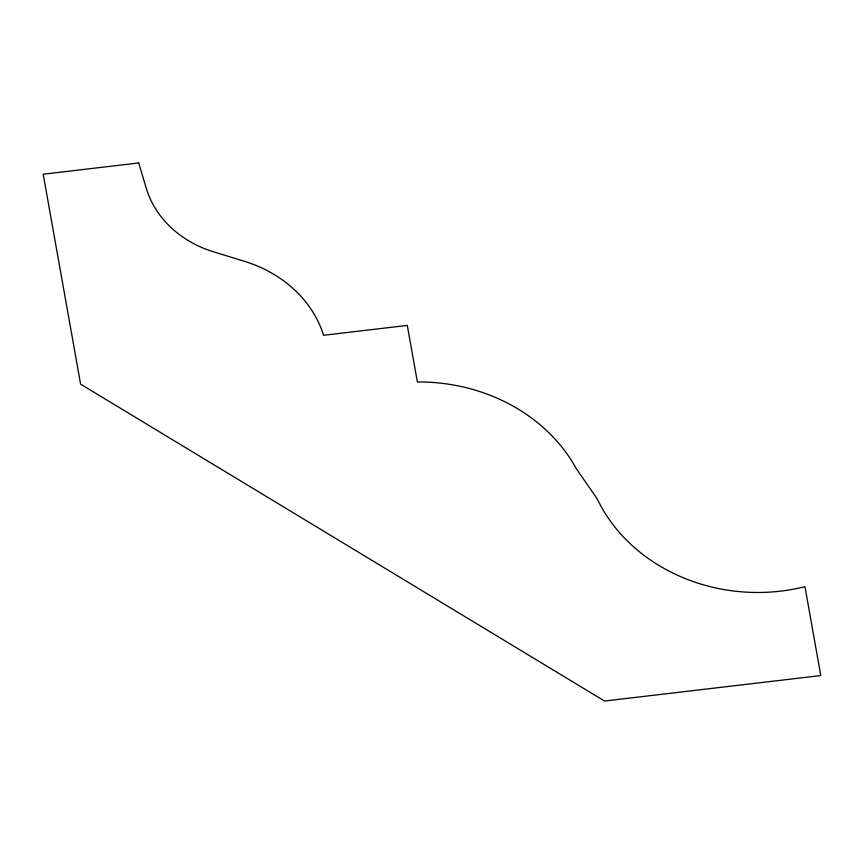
<?xml version="1.0" encoding="UTF-8"?>
<svg xmlns="http://www.w3.org/2000/svg" width="864" height="864" viewBox="0 0 864 864"><rect width="100%" height="100%" fill="white"/><g stroke="black" fill="none" stroke-linecap="round" stroke-linejoin="round"><path stroke-width="1.3" d="M138.704 162.961L43.2 174.215L80.611 384.156L604.53 701.039L820.8 675.562L804.956 586.667A170.359 147.388 3.7 0 1 597.348 499.079L576.223 468.547A170.597 147.593 3.7 0 0 417.377 381.985L407.29 325.415L323.557 335.275A121.964 105.516 3.7 0 0 244.728 261.403L213.419 251.78A103.475 89.521 3.7 0 1 146.318 188.395L138.704 162.961"/></g></svg>
